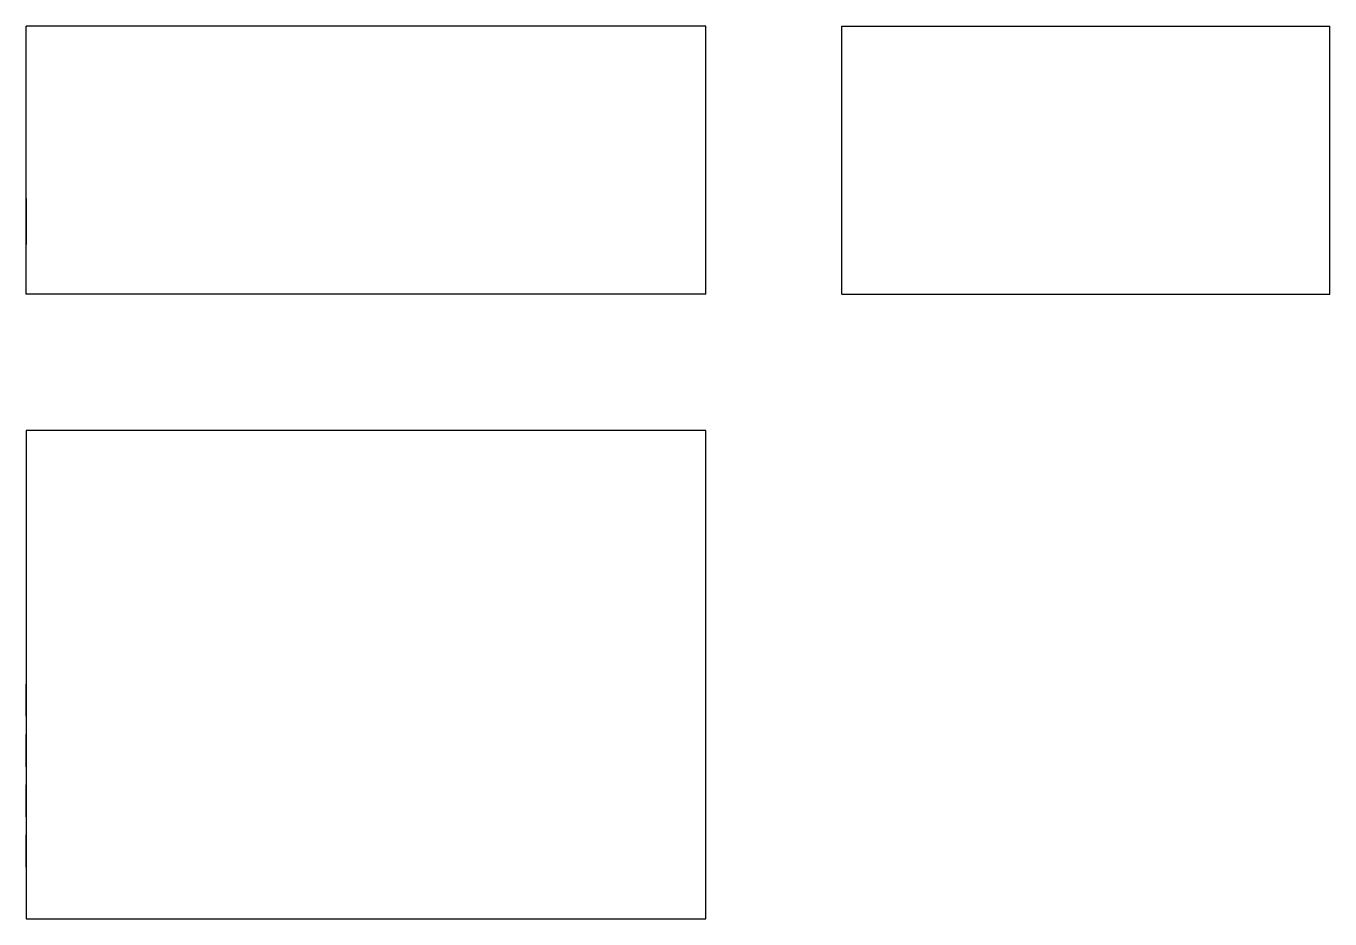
# Model space of a CAD drawing. Extents: x 0 to 2.88, y 0 to 1.97.
import ezdxf

# ---------------------------------------------------------------- set-up
doc = ezdxf.new("R2010")
doc.units = 0
doc.linetypes.add('HIDDEN', pattern=[0.075, 0.050025, -0.024975])
for name, color, linetype in [('FRONT', 7, 'CONTINUOUS'), ('FRONT_HID', 7, 'HIDDEN'), ('LEFT', 7, 'CONTINUOUS'), ('TOP', 7, 'CONTINUOUS'), ('TOP_HID', 7, 'HIDDEN')]:
    doc.layers.add(name, color=color, linetype=linetype)

msp = doc.modelspace()

# ---------------------------------------------------------------- linework, layer by layer
at = {"layer": 'FRONT'}
for p, q in [((1.5, 1.969014), (0, 1.969014)), ((0, 1.377465), (0, 1.969014)), ((1.5, 1.377465), (1.5, 1.969014)), ((1.5, 1.377465), (0, 1.377465))]:
    msp.add_line(p, q, dxfattribs=at)
at = {"layer": 'FRONT_HID', "linetype": 'HIDDEN'}
for p, q in [((0, 1.588732), (0, 1.453521)), ((0, 1.453521), (0, 1.588732)), ((0, 1.58812), (0, 1.452908)), ((0, 1.452908), (0, 1.58812)), ((0, 1.588033), (0, 1.452822)), ((0, 1.452822), (0, 1.588033)), ((0, 1.587202), (0, 1.45199)), ((0, 1.45199), (0, 1.587202))]:
    msp.add_line(p, q, dxfattribs=at)
at = {"layer": 'LEFT'}
for p, q in [((1.8, 1.377465), (1.8, 1.969014)), ((1.8, 1.969014), (2.877465, 1.969014)), ((2.877465, 1.377465), (2.877465, 1.969014)), ((1.8, 1.377465), (2.877465, 1.377465))]:
    msp.add_line(p, q, dxfattribs=at)
at = {"layer": 'TOP'}
for p, q in [((1.5, 1.077465), (0, 1.077465)), ((0, 1.077465), (0, 0)), ((1.5, 0), (1.5, 1.077465)), ((0, 0), (1.5, 0))]:
    msp.add_line(p, q, dxfattribs=at)
at = {"layer": 'TOP_HID', "linetype": 'HIDDEN'}
for p, q in [((0, 0.446882), (0, 0.517868)), ((0, 0.517868), (0, 0.446882)), ((0, 0.335729), (0, 0.406715)), ((0, 0.406715), (0, 0.335729)), ((0, 0.225), (0, 0.295986)), ((0, 0.295986), (0, 0.225)), ((0, 0.114085), (0, 0.18507)), ((0, 0.18507), (0, 0.114085))]:
    msp.add_line(p, q, dxfattribs=at)

doc.saveas('drawing.dxf')
